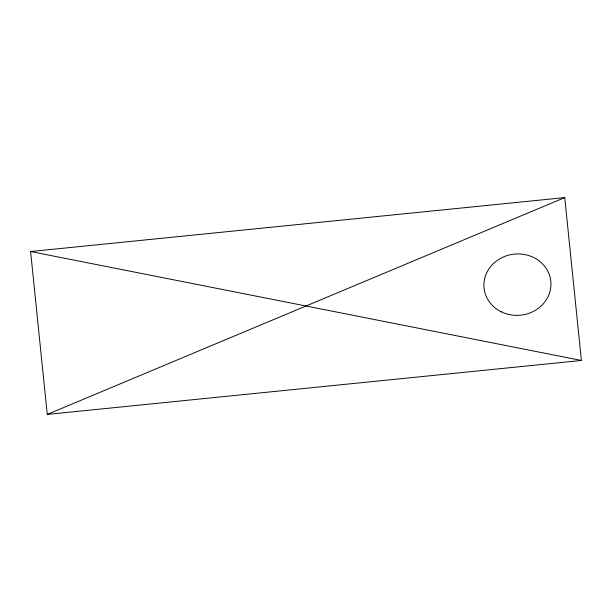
<?xml version="1.0" encoding="UTF-8"?>
<svg xmlns="http://www.w3.org/2000/svg" width="612" height="612" viewBox="0 0 612 612"><rect width="100%" height="100%" fill="white"/><g stroke="black" fill="none" stroke-linecap="round" stroke-linejoin="round"><path stroke-width="0.92" d="M47.254 414.416L564.746 197.584L581.4 360.476L47.254 414.416L30.6 251.524L564.746 197.584M30.6 251.524L581.4 360.476M501.304 311.829A33.553 30.699 -5.4 0 0 550.953 283.463A33.553 30.699 -5.4 0 0 500.035 258.654A33.553 30.699 -5.4 0 0 501.304 311.829"/></g></svg>
